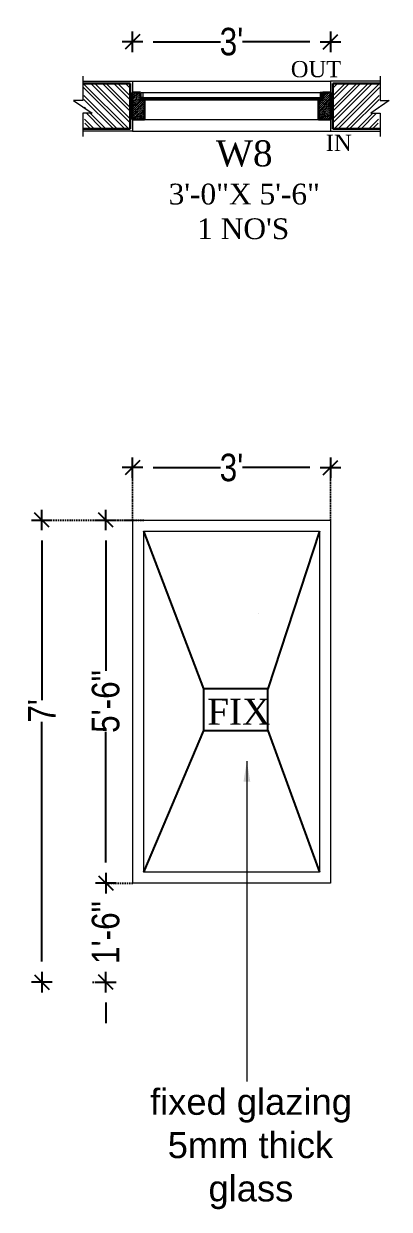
# Model space of a CAD drawing. Extents: x -454308 to 890911, y -14103 to 1343694.
# Drawn here: x 194354.4 to 194420.8, y 1321491.6 to 1321707.1 of the extents above; entities that cross this region are included whole.
import ezdxf
from ezdxf.lldxf.tags import DXFTag

# ---------------------------------------------------------------- set-up
doc = ezdxf.new("R2010")
doc.units = 0
doc.header["$MEASUREMENT"] = 0
doc.header["$PDMODE"] = 32
doc.linetypes.add('DOT2', pattern=[3.175, 0, -3.175])
for name, color, linetype, lineweight in [('ar-DOOR-WOOD', 44, 'Continuous', 0), ('AR-TEXT', 163, 'Continuous', 9), ('dim.', 84, 'Continuous', 25), ('Text', 55, 'Continuous', 25), ('wall', 1, 'Continuous', 30), ('wall hatch', 253, 'Continuous', 13), ('windows', 255, 'Continuous', 0)]:
    doc.layers.add(name, color=color, linetype=linetype, lineweight=lineweight)
doc.styles.add('AA_05.00', font='ARIALN.TTF', dxfattribs={"height": 5})
doc.styles.get("Standard").update_dxf_attribs({"font": 'stylu.ttf', "height": 7})
tags = doc.linetypes.add('DASHED2', pattern=[0.375, 0.25, -0.125]).pattern_tags.tags
tags[6:7] = [DXFTag(74, 4), DXFTag(75, 0), DXFTag(340, '0'), DXFTag(46, 1.0), DXFTag(50, 0.0), DXFTag(44, 0.0), DXFTag(45, 0.0)]
tags[4:5] = [DXFTag(74, 4), DXFTag(75, 0), DXFTag(340, '0'), DXFTag(46, 1.0), DXFTag(50, 0.0), DXFTag(44, 0.0), DXFTag(45, 0.0)]
doc.dimstyles.new('AA_05.00', dxfattribs={"dimtxt": 5, "dimasz": 3.75, "dimexe": 0.18, "dimexo": 0.0625, "dimgap": 0.09, "dimtad": 0, "dimdec": 1, "dimzin": 0, "dimdsep": 46, "dimlunit": 4, "dimtxsty": 'AA_05.00', "dimblk": 'DIM ARROW', "dimcen": 0.09, "dimclrd": 9, "dimclre": 256, "dimadec": 0, "dimazin": 0, "dimtfac": 1, "dimtdec": 1, "dimtofl": 0, "dimtmove": 0, "dimatfit": 3, "dimfxl": 1, "dimtolj": 1, "dimtzin": 0, "dimlwd": -1, "dimarcsym": 0})
pattern_1 = [(225, (0, 657268.09155), (0.34798562066, -0.34798562066), []), (225, (-0.348, 657268.09155), (0.34798562066, -0.34798562066), [0.6151574803, -0.12303149606, 0, -0.12303149606])]

# ---------------------------------------------------------------- blocks, each defined once
blk = doc.blocks.new('DIM ARROW')
at = {"color": 3, "ltscale": 0.1}
for p, q in [((-0.5, 0), (0.5, 0)), ((-0.354, -0.354), (0.354, 0.354)), ((0, 0.5), (0, -0.5))]:
    blk.add_line(p, q, dxfattribs=at)
blk = doc.blocks.new('*D354')
at = {"layer": 'DEFPOINTS', "color": 0, "lineweight": 30, "ltscale": 0.1, "transparency": 16777216}
for p in [(194357.7, 1321616.88), (194374.16, 1321616.88), (194357.97, 1321532.88)]:
    blk.add_point(p, dxfattribs=at)
at = {"layer": 'dim.', "linetype": 'DOT2', "lineweight": -2, "ltscale": 0.1, "transparency": 16777216}
for p, q in [((194374.1, 1321616.88), (194357.52, 1321616.88)), ((194357.9, 1321532.88), (194357.52, 1321532.88))]:
    blk.add_line(p, q, dxfattribs=at)
at = {"layer": 'dim.', "color": 9, "ltscale": 0.1, "transparency": 16777216}
for p, q in [((194357.7, 1321613.13), (194357.7, 1321584.13)), ((194357.7, 1321536.63), (194357.7, 1321580.21))]:
    blk.add_line(p, q, dxfattribs=at)
at = {"layer": 'dim.', "color": 9, "ltscale": 0.1, "transparency": 16777216, "xscale": 3.75, "yscale": 3.75, "zscale": 3.75}
for p, rotation in [((194357.7, 1321616.88), 90), ((194357.7, 1321532.88), 270)]:
    blk.add_blockref('DIM ARROW', p, dxfattribs=dict(at, rotation=rotation))
at = {"layer": 'dim.', "color": 0, "ltscale": 0.1, "transparency": 16777216, "insert": (194357.7, 1321582.17), "char_height": 5, "attachment_point": 5, "rotation": 90, "style": 'AA_05.00'}
blk.add_mtext("\\A1;7'", dxfattribs=at)
blk = doc.blocks.new('*D355')
at = {"layer": 'DEFPOINTS', "color": 0, "lineweight": 30, "ltscale": 0.1, "transparency": 16777216}
for p in [(194374.16, 1321703.83), (194410.16, 1321703.83), (194410.16, 1321703.83)]:
    blk.add_point(p, dxfattribs=at)
at = {"layer": 'dim.', "linetype": 'DOT2', "lineweight": -2, "ltscale": 0.1, "transparency": 16777216}
for p, q in [((194374.16, 1321703.89), (194374.16, 1321704.01)), ((194410.16, 1321703.89), (194410.16, 1321704.01))]:
    blk.add_line(p, q, dxfattribs=at)
at = {"layer": 'dim.', "color": 9, "ltscale": 0.1, "transparency": 16777216}
for p, q in [((194377.91, 1321703.83), (194390.18, 1321703.83)), ((194406.41, 1321703.83), (194394.14, 1321703.83))]:
    blk.add_line(p, q, dxfattribs=at)
at = {"layer": 'dim.', "color": 9, "ltscale": 0.1, "transparency": 16777216, "xscale": 3.75, "yscale": 3.75, "zscale": 3.75, "rotation": 180}
blk.add_blockref('DIM ARROW', (194374.16, 1321703.83), dxfattribs=at)
at = {"layer": 'dim.', "color": 9, "ltscale": 0.1, "transparency": 16777216, "xscale": 3.75, "yscale": 3.75, "zscale": 3.75}
blk.add_blockref('DIM ARROW', (194410.16, 1321703.83), dxfattribs=at)
at = {"layer": 'dim.', "color": 0, "ltscale": 0.1, "transparency": 16777216, "insert": (194392.16, 1321703.83), "char_height": 5, "attachment_point": 5, "style": 'AA_05.00'}
blk.add_mtext("\\A1;3'", dxfattribs=at)
blk = doc.blocks.new('*D356')
at = {"layer": 'DEFPOINTS', "color": 0, "lineweight": 30, "ltscale": 0.1, "transparency": 16777216}
for p in [(194369.32, 1321550.88), (194369.32, 1321550.88), (194367, 1321532.88)]:
    blk.add_point(p, dxfattribs=at)
at = {"layer": 'dim.', "color": 9, "ltscale": 0.1, "transparency": 16777216}
for p, q in [((194369.32, 1321554.63), (194369.32, 1321558.38)), ((194369.32, 1321529.13), (194369.32, 1321525.38))]:
    blk.add_line(p, q, dxfattribs=at)
at = {"layer": 'dim.', "linetype": 'DOT2', "lineweight": -2, "ltscale": 0.1, "transparency": 16777216}
for p, q in [((194369.26, 1321550.88), (194369.14, 1321550.88)), ((194367.06, 1321532.88), (194369.5, 1321532.88))]:
    blk.add_line(p, q, dxfattribs=at)
at = {"layer": 'dim.', "color": 9, "ltscale": 0.1, "transparency": 16777216, "xscale": 3.75, "yscale": 3.75, "zscale": 3.75}
for p, rotation in [((194369.32, 1321550.88), 270), ((194369.32, 1321532.88), 90)]:
    blk.add_blockref('DIM ARROW', p, dxfattribs=dict(at, rotation=rotation))
at = {"layer": 'dim.', "color": 0, "ltscale": 0.1, "transparency": 16777216, "insert": (194369.32, 1321541.88), "char_height": 5, "attachment_point": 5, "rotation": 90, "style": 'AA_05.00'}
blk.add_mtext('\\A1;1\'-6"', dxfattribs=at)
blk = doc.blocks.new('*D357')
at = {"layer": 'DEFPOINTS', "color": 0, "lineweight": 30, "ltscale": 0.1, "transparency": 16777216}
for p in [(194369.32, 1321616.88), (194376.16, 1321616.88), (194374.16, 1321550.88)]:
    blk.add_point(p, dxfattribs=at)
at = {"layer": 'dim.', "linetype": 'DOT2', "lineweight": -2, "ltscale": 0.1, "transparency": 16777216}
for p, q in [((194376.1, 1321616.88), (194369.14, 1321616.88)), ((194374.1, 1321550.88), (194369.14, 1321550.88))]:
    blk.add_line(p, q, dxfattribs=at)
at = {"layer": 'dim.', "color": 9, "ltscale": 0.1, "transparency": 16777216}
for p, q in [((194369.32, 1321613.13), (194369.32, 1321589.43)), ((194369.32, 1321554.63), (194369.32, 1321578.34))]:
    blk.add_line(p, q, dxfattribs=at)
at = {"layer": 'dim.', "color": 9, "ltscale": 0.1, "transparency": 16777216, "xscale": 3.75, "yscale": 3.75, "zscale": 3.75}
for p, rotation in [((194369.32, 1321616.88), 90), ((194369.32, 1321550.88), 270)]:
    blk.add_blockref('DIM ARROW', p, dxfattribs=dict(at, rotation=rotation))
at = {"layer": 'dim.', "color": 0, "ltscale": 0.1, "transparency": 16777216, "insert": (194369.32, 1321583.88), "char_height": 5, "attachment_point": 5, "rotation": 90, "style": 'AA_05.00'}
blk.add_mtext('\\A1;5\'-6"', dxfattribs=at)
blk = doc.blocks.new('*D358')
at = {"layer": 'DEFPOINTS', "color": 0, "lineweight": 30, "ltscale": 0.1, "transparency": 16777216}
for p in [(194410.16, 1321626.4), (194374.16, 1321616.88), (194410.16, 1321616.88)]:
    blk.add_point(p, dxfattribs=at)
at = {"layer": 'dim.', "linetype": 'DOT2', "lineweight": -2, "ltscale": 0.1, "transparency": 16777216}
for p, q in [((194374.16, 1321616.94), (194374.16, 1321626.58)), ((194410.16, 1321616.94), (194410.16, 1321626.58))]:
    blk.add_line(p, q, dxfattribs=at)
at = {"layer": 'dim.', "color": 9, "ltscale": 0.1, "transparency": 16777216}
for p, q in [((194377.91, 1321626.4), (194390.18, 1321626.4)), ((194406.41, 1321626.4), (194394.14, 1321626.4))]:
    blk.add_line(p, q, dxfattribs=at)
at = {"layer": 'dim.', "color": 9, "ltscale": 0.1, "transparency": 16777216, "xscale": 3.75, "yscale": 3.75, "zscale": 3.75, "rotation": 180}
blk.add_blockref('DIM ARROW', (194374.16, 1321626.4), dxfattribs=at)
at = {"layer": 'dim.', "color": 9, "ltscale": 0.1, "transparency": 16777216, "xscale": 3.75, "yscale": 3.75, "zscale": 3.75}
blk.add_blockref('DIM ARROW', (194410.16, 1321626.4), dxfattribs=at)
at = {"layer": 'dim.', "color": 0, "ltscale": 0.1, "transparency": 16777216, "insert": (194392.16, 1321626.4), "char_height": 5, "attachment_point": 5, "style": 'AA_05.00'}
blk.add_mtext("\\A1;3'", dxfattribs=at)

msp = doc.modelspace()

# ---------------------------------------------------------------- hatches: boundary and pattern name
at = {"layer": 'ar-DOOR-WOOD'}
h = msp.add_hatch(dxfattribs=at)
h.set_pattern_fill('ANSI35', color=256, scale=1.968504, angle=180, style=0)
h.set_pattern_definition(pattern_1)
h.paths.add_polyline_path([(194376.367, 1321693.214), (194375.619, 1321693.214), (194375.619, 1321694.592), (194374.162, 1321694.592), (194374.162, 1321689.671), (194376.367, 1321689.671)])
h = msp.add_hatch(dxfattribs=at)
h.set_pattern_fill('ANSI35', color=256, scale=1.968504, angle=180, style=0)
h.set_pattern_definition(pattern_1)
h.paths.add_polyline_path([(194407.954, 1321689.671), (194410.159, 1321689.671), (194410.159, 1321694.592), (194408.702, 1321694.592), (194408.702, 1321693.214), (194407.954, 1321693.214)])
at = {"layer": 'wall hatch'}
h = msp.add_hatch(dxfattribs=at)
h.set_pattern_fill('ANSI32', color=256, scale=3.937008, style=0)
h.set_pattern_definition([(135, (419244.13, 1325878.1932), (1.043956862, 1.043956862), []), (135, (419243.434, 1325878.1932), (1.043956862, 1.043956862), [])])
h.paths.add_polyline_path([(194366.845, 1321690.822), (194365.393, 1321691.82), (194365.237, 1321696.265), (194373.769, 1321696.265), (194373.769, 1321687.998), (194365.528, 1321687.998), (194365.428, 1321690.822), (194365.951, 1321690.822)])
h = msp.add_hatch(dxfattribs=at)
h.set_pattern_fill('ANSI32', color=256, scale=3.937008, style=0)
h.set_pattern_definition([(45, (-30459.809, 1325878.1932), (-1.043956862, 1.043956862), []), (45, (-30459.113, 1325878.1932), (-1.043956862, 1.043956862), [])])
h.paths.add_polyline_path([(194417.476, 1321690.822), (194418.928, 1321691.82), (194419.084, 1321696.265), (194410.552, 1321696.265), (194410.552, 1321687.998), (194418.793, 1321687.998), (194418.893, 1321690.822), (194418.37, 1321690.822)])

# ---------------------------------------------------------------- linework, layer by layer
at = {"layer": 'ar-DOOR-WOOD'}
for p, q in [((194376.026, 1321694.592), (194409.43, 1321694.592)), ((194407.954, 1321693.214), (194376.367, 1321693.214)), ((194376.367, 1321689.671), (194407.954, 1321689.671)), ((194397.162, 1321599.881), (194397.162, 1321599.864))]:
    msp.add_line(p, q, dxfattribs=at)
at = {"layer": 'ar-DOOR-WOOD', "color": 4}
for p, q in [((194375.619, 1321693.49), (194408.702, 1321693.49)), ((194376.026, 1321693.726), (194408.702, 1321693.726))]:
    msp.add_line(p, q, dxfattribs=at)
at = {"layer": 'Text', "linetype": 'DASHED2', "lineweight": -2, "ltscale": 5}
for p, q in [((194376.162, 1321614.881), (194387.062, 1321586.159)), ((194408.159, 1321614.881), (194398.758, 1321586.159)), ((194387.062, 1321578.626), (194376.162, 1321552.881)), ((194398.758, 1321578.626), (194408.159, 1321552.881))]:
    msp.add_line(p, q, dxfattribs=at)
msp.add_lwpolyline([(194398.758, 1321586.159), (194387.062, 1321586.159), (194387.062, 1321578.626), (194398.758, 1321578.626)], close=True, dxfattribs=at)
at = {"layer": 'wall', "lineweight": 5}
for p, q in [((194365.166, 1321697.562), (194365.166, 1321693.129)), ((194365.166, 1321696.659), (194374.162, 1321696.659)), ((194374.162, 1321696.659), (194410.159, 1321696.659)), ((194374.162, 1321696.659), (194374.162, 1321687.604)), ((194419.155, 1321696.659), (194410.159, 1321696.659)), ((194410.159, 1321696.659), (194410.159, 1321687.604)), ((194419.155, 1321697.562), (194419.155, 1321693.129)), ((194365.166, 1321693.129), (194363.487, 1321693.129)), ((194363.487, 1321693.129), (194366.845, 1321690.822)), ((194420.834, 1321693.129), (194417.476, 1321690.822)), ((194419.155, 1321693.129), (194420.834, 1321693.129)), ((194365.166, 1321690.822), (194365.166, 1321686.598)), ((194366.845, 1321690.822), (194365.166, 1321690.822)), ((194417.476, 1321690.822), (194419.155, 1321690.822)), ((194419.155, 1321690.822), (194419.155, 1321686.598)), ((194374.162, 1321687.604), (194365.166, 1321687.604)), ((194374.162, 1321687.604), (194410.159, 1321687.604)), ((194410.159, 1321687.604), (194419.155, 1321687.604))]:
    msp.add_line(p, q, dxfattribs=at)
at = {"layer": 'wall'}
for p, q in [((194365.166, 1321696.265), (194373.769, 1321696.265)), ((194373.769, 1321687.998), (194373.769, 1321696.265)), ((194419.155, 1321696.265), (194410.552, 1321696.265)), ((194410.552, 1321687.998), (194410.552, 1321696.265)), ((194374.162, 1321694.592), (194374.162, 1321689.671)), ((194374.162, 1321694.592), (194375.619, 1321694.592)), ((194374.162, 1321694.592), (194374.162, 1321689.671)), ((194375.619, 1321694.592), (194375.619, 1321693.214)), ((194410.159, 1321694.592), (194408.702, 1321694.592)), ((194408.702, 1321694.592), (194408.702, 1321693.214)), ((194410.159, 1321694.592), (194410.159, 1321689.671)), ((194410.159, 1321694.592), (194410.159, 1321689.671)), ((194375.619, 1321693.214), (194376.367, 1321693.214)), ((194376.367, 1321693.214), (194376.367, 1321689.671)), ((194407.954, 1321693.214), (194407.954, 1321689.671)), ((194408.702, 1321693.214), (194407.954, 1321693.214)), ((194374.162, 1321689.671), (194376.367, 1321689.671)), ((194410.159, 1321689.671), (194407.954, 1321689.671)), ((194373.769, 1321687.998), (194365.166, 1321687.998)), ((194410.552, 1321687.998), (194419.155, 1321687.998))]:
    msp.add_line(p, q, dxfattribs=at)
at = {"layer": 'wall', "lineweight": 5}
for points in [[(194375.737, 1321694.592), (194376.026, 1321694.592), (194376.026, 1321693.726), (194375.737, 1321693.726)], [(194408.584, 1321694.592), (194408.295, 1321694.592), (194408.295, 1321693.726), (194408.584, 1321693.726)]]:
    msp.add_lwpolyline(points, close=True, dxfattribs=at)
at = {"layer": 'windows'}
for p, q in [((194374.162, 1321616.881), (194410.159, 1321616.881)), ((194374.162, 1321616.881), (194374.162, 1321550.881)), ((194410.159, 1321616.881), (194410.159, 1321550.881)), ((194376.162, 1321614.881), (194408.159, 1321614.881)), ((194376.162, 1321614.881), (194376.162, 1321552.881)), ((194408.159, 1321614.881), (194408.159, 1321552.881)), ((194408.159, 1321552.881), (194376.162, 1321552.881)), ((194410.159, 1321550.881), (194374.162, 1321550.881))]:
    msp.add_line(p, q, dxfattribs=at)

# ---------------------------------------------------------------- texts
at = {"layer": 'AR-TEXT', "char_height": 4.72441, "attachment_point": 1}
for s, insert, width in [('\\pi9.9652;{\\fTimes New Roman|b0|i0|c0|p18;W8\\P\\pi1.382;\\H0.8x;3\'-0"X 5\'-6"\\P\\pi6.5608;1 NO\'S}', (194379.361, 1321685.904, -19463.007), 50.7783), ('\\pi3.8013;{\\fArial|b0|i0|c0|p34;fixed glazing \\P\\pi7.0094;5mm thick \\P\\pi14.425;glass}', (194373.565, 1321513.464), 43.78976)]:
    msp.add_mtext(s, dxfattribs=dict(at, insert=insert, width=width))
at = {"layer": 'Text', "char_height": 5.90551, "width": 1.43341, "attachment_point": 3}
for s, insert in [('{\\fTimes New Roman|b0|i0|c0|p18;\\H0.5x;OUT}', (194412.106, 1321700.333)), ('{\\fTimes New Roman|b0|i0|c0|p18;\\H0.5x;IN}', (194414.013, 1321686.928))]:
    msp.add_mtext(s, dxfattribs=dict(at, insert=insert))
at = {"layer": 'Text', "ltscale": 5, "insert": (194387.737, 1321579.656), "char_height": 4.73426, "width": 5.48709, "attachment_point": 7}
msp.add_mtext('\\A1;{\\fTimes New Roman|b0|i0|c0|p18;FIX}', dxfattribs=at)

# ---------------------------------------------------------------- dimensions: what is measured, and where the dimension line sits
at = {"layer": 'dim.', "ltscale": 0.1}
for base, p1, p2, picture, middle in [((194410.159, 1321703.832), (194374.162, 1321703.832), (194410.159, 1321703.832), '*D355', (194392.16, 1321703.832)), ((194410.159, 1321626.402), (194374.162, 1321616.881), (194410.159, 1321616.881), '*D358', (194392.16, 1321626.402))]:
    dim = msp.add_linear_dim(base=base, p1=p1, p2=p2, dimstyle='AA_05.00', dxfattribs=at)
    dim.commit()
    dim.dimension.update_dxf_attribs({"geometry": picture, "text_midpoint": middle})
dim = msp.add_linear_dim(base=(194357.696, 1321616.881), p1=(194357.966, 1321532.881), p2=(194374.162, 1321616.881), angle=90, dimstyle='AA_05.00', dxfattribs=at)
dim.commit()
dim.dimension.update_dxf_attribs({"geometry": '*D354', "text_midpoint": (194357.696, 1321582.172), "dimtype": 160})
for base, p1, p2, picture, middle in [((194369.321, 1321616.881), (194374.162, 1321550.881), (194376.162, 1321616.881), '*D357', (194369.321, 1321583.881)), ((194369.321, 1321550.881), (194366.998, 1321532.881), (194369.321, 1321550.881), '*D356', (194369.321, 1321541.881))]:
    dim = msp.add_linear_dim(base=base, p1=p1, p2=p2, angle=90, dimstyle='AA_05.00', dxfattribs=at)
    dim.commit()
    dim.dimension.update_dxf_attribs({"geometry": picture, "text_midpoint": middle})

# ---------------------------------------------------------------- leaders
at = {"layer": 'windows', "linetype": 'DASHED2', "lineweight": -2, "ltscale": 5}
msp.add_leader([(194394.96, 1321573.054), (194394.96, 1321514.818)], dimstyle='AA_05.00', dxfattribs=at)

doc.saveas('drawing.dxf')
